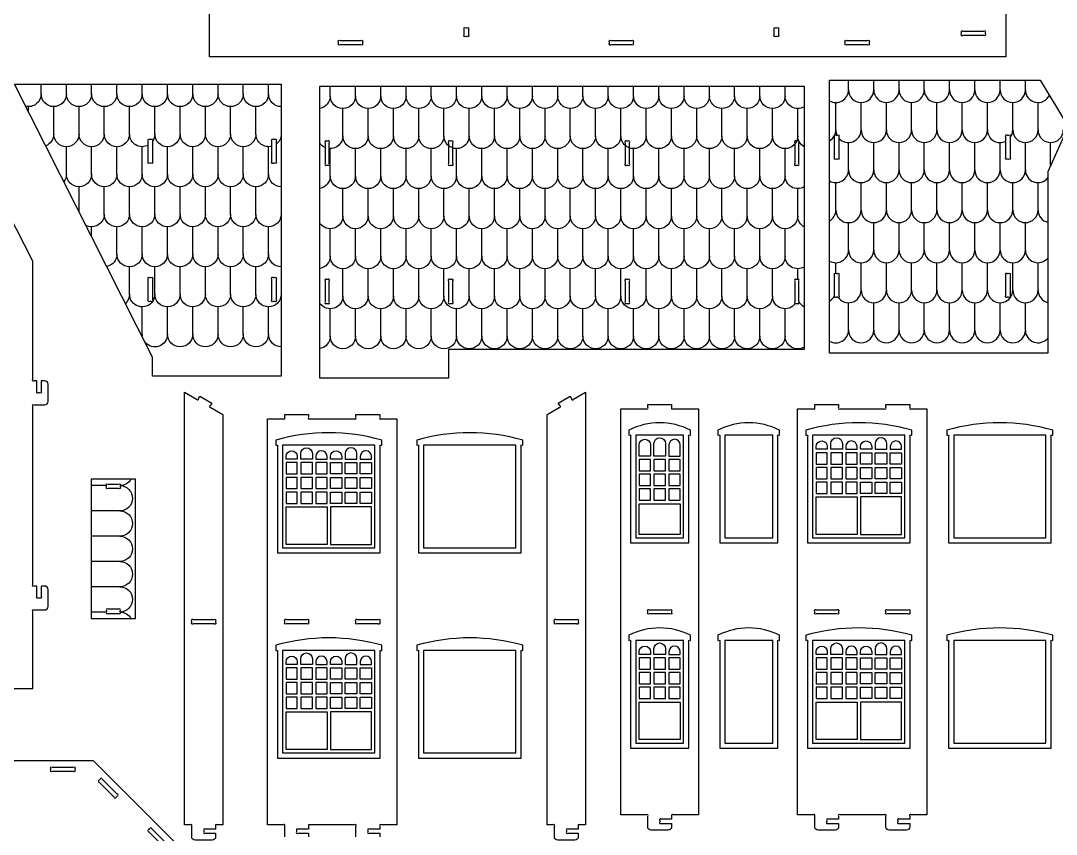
# Model space of a CAD drawing. Extents: x 40 to 213, y -58 to 93.
# Drawn here: x 83.5 to 144.1, y -33.8 to 13.8 of the extents above; entities that cross this region are included whole.
import ezdxf

# ---------------------------------------------------------------- set-up
doc = ezdxf.new("R2010")
doc.units = 0
doc.header["$MEASUREMENT"] = 0
doc.layers.get('0').update_dxf_attribs({"linetype": 'CONTINUOUS'})

msp = doc.modelspace()

# ---------------------------------------------------------------- linework, layer by layer
for points in [[(141.133, 14.646), (141.133, 11.697), (94.555, 11.697), (94.555, 15.944)], [(131.928, 9.766), (131.928, 10.337)], [(133.407, 9.766), (133.407, 10.337)], [(134.885, 9.766), (134.885, 10.337)], [(136.363, 9.766), (136.363, 10.337)], [(137.842, 9.766), (137.842, 10.337)], [(139.32, 9.766), (139.32, 10.337)], [(140.798, 9.766), (140.798, 10.337)], [(142.277, 9.766), (142.277, 10.337)], [(84.705, 9.525), (84.705, 10.096)], [(86.183, 9.525), (86.183, 10.096)], [(87.662, 9.525), (87.662, 10.096)], [(89.14, 9.525), (89.14, 10.096)], [(90.618, 9.525), (90.618, 10.096)], [(92.096, 9.525), (92.096, 10.096)], [(93.575, 9.525), (93.575, 10.096)], [(95.053, 9.525), (95.053, 10.096)], [(96.531, 9.525), (96.531, 10.096)], [(98.01, 9.525), (98.01, 10.096)], [(101.616, 9.413), (101.616, 9.984)], [(103.094, 9.413), (103.094, 9.984)], [(104.572, 9.413), (104.572, 9.984)], [(106.051, 9.413), (106.051, 9.984)], [(107.529, 9.413), (107.529, 9.984)], [(109.007, 9.413), (109.007, 9.984)], [(110.486, 9.413), (110.486, 9.984)], [(111.964, 9.413), (111.964, 9.984)], [(113.442, 9.413), (113.442, 9.984)], [(114.921, 9.413), (114.921, 9.984)], [(116.399, 9.413), (116.399, 9.984)], [(117.877, 9.413), (117.877, 9.984)], [(119.356, 9.413), (119.356, 9.984)], [(120.834, 9.413), (120.834, 9.984)], [(122.312, 9.413), (122.312, 9.984)], [(123.791, 9.413), (123.791, 9.984)], [(125.269, 9.413), (125.269, 9.984)], [(126.747, 9.413), (126.747, 9.984)], [(128.226, 9.413), (128.226, 9.984)], [(83.966, 8.474), (83.966, 8.786)], [(85.444, 7.183), (85.444, 8.786)], [(86.922, 7.183), (86.922, 8.786)], [(88.401, 7.183), (88.401, 8.786)], [(89.879, 7.183), (89.879, 8.786)], [(91.357, 7.183), (91.357, 8.786)], [(92.836, 7.183), (92.836, 8.786)], [(94.314, 7.183), (94.314, 8.786)], [(95.792, 7.183), (95.792, 8.786)], [(97.271, 7.183), (97.271, 8.786)], [(102.355, 7.071), (102.355, 8.673)], [(103.833, 7.071), (103.833, 8.673)], [(105.312, 7.071), (105.312, 8.673)], [(106.79, 7.071), (106.79, 8.673)], [(108.268, 7.071), (108.268, 8.673)], [(109.747, 7.071), (109.747, 8.673)], [(111.225, 7.071), (111.225, 8.673)], [(112.703, 7.071), (112.703, 8.673)], [(114.182, 7.071), (114.182, 8.673)], [(115.66, 7.071), (115.66, 8.673)], [(117.138, 7.071), (117.138, 8.673)], [(118.616, 7.071), (118.616, 8.673)], [(120.095, 7.071), (120.095, 8.673)], [(121.573, 7.071), (121.573, 8.673)], [(123.051, 7.071), (123.051, 8.673)], [(124.53, 7.071), (124.53, 8.673)], [(126.008, 7.071), (126.008, 8.673)], [(127.486, 7.071), (127.486, 8.673)], [(128.965, 7.071), (128.965, 8.673)], [(131.189, 7.424), (131.189, 9.027)], [(132.668, 7.424), (132.668, 9.027)], [(134.146, 7.424), (134.146, 9.027)], [(135.624, 7.424), (135.624, 9.027)], [(137.103, 7.424), (137.103, 9.027)], [(138.581, 7.424), (138.581, 9.027)], [(140.059, 7.424), (140.059, 9.027)], [(141.538, 7.424), (141.538, 9.027)], [(143.016, 7.424), (143.016, 9.027)], [(131.928, 5.082), (131.928, 6.685)], [(133.407, 5.082), (133.407, 6.685)], [(134.885, 5.082), (134.885, 6.685)], [(136.363, 5.082), (136.363, 6.685)], [(137.842, 5.082), (137.842, 6.685)], [(139.32, 5.082), (139.32, 6.685)], [(140.798, 5.082), (140.798, 6.685)], [(142.277, 5.082), (142.277, 6.685)], [(143.755, 5.346), (143.755, 6.685)], [(86.183, 4.841), (86.183, 6.444)], [(87.662, 4.841), (87.662, 6.444)], [(89.14, 4.841), (89.14, 6.444)], [(90.618, 4.841), (90.618, 6.444)], [(92.096, 4.841), (92.096, 6.444)], [(93.575, 4.841), (93.575, 6.444)], [(95.053, 4.841), (95.053, 6.444)], [(96.531, 4.841), (96.531, 6.444)], [(98.01, 4.841), (98.01, 6.444)], [(101.616, 4.729), (101.616, 6.331)], [(103.094, 4.729), (103.094, 6.331)], [(104.572, 4.729), (104.572, 6.331)], [(106.051, 4.729), (106.051, 6.331)], [(107.529, 4.729), (107.529, 6.331)], [(109.007, 4.729), (109.007, 6.331)], [(110.486, 4.729), (110.486, 6.331)], [(111.964, 4.729), (111.964, 6.331)], [(113.442, 4.729), (113.442, 6.331)], [(114.921, 4.729), (114.921, 6.331)], [(116.399, 4.729), (116.399, 6.331)], [(117.877, 4.729), (117.877, 6.331)], [(119.356, 4.729), (119.356, 6.331)], [(120.834, 4.729), (120.834, 6.331)], [(122.312, 4.729), (122.312, 6.331)], [(123.791, 4.729), (123.791, 6.331)], [(125.269, 4.729), (125.269, 6.331)], [(126.747, 4.729), (126.747, 6.331)], [(128.226, 4.729), (128.226, 6.331)], [(131.189, 2.74), (131.189, 4.343)], [(132.668, 2.74), (132.668, 4.343)], [(134.146, 2.74), (134.146, 4.343)], [(135.624, 2.74), (135.624, 4.343)], [(137.103, 2.74), (137.103, 4.343)], [(138.581, 2.74), (138.581, 4.343)], [(140.059, 2.74), (140.059, 4.343)], [(141.538, 2.74), (141.538, 4.343)], [(143.016, 2.74), (143.016, 4.343)], [(86.922, 2.635), (86.922, 4.102)], [(88.401, 2.499), (88.401, 4.102)], [(89.879, 2.499), (89.879, 4.102)], [(91.357, 2.499), (91.357, 4.102)], [(92.836, 2.499), (92.836, 4.102)], [(94.314, 2.499), (94.314, 4.102)], [(95.792, 2.499), (95.792, 4.102)], [(97.271, 2.499), (97.271, 4.102)], [(102.355, 2.387), (102.355, 3.989)], [(103.833, 2.387), (103.833, 3.989)], [(105.312, 2.387), (105.312, 3.989)], [(106.79, 2.387), (106.79, 3.989)], [(108.268, 2.387), (108.268, 3.989)], [(109.747, 2.387), (109.747, 3.989)], [(111.225, 2.387), (111.225, 3.989)], [(112.703, 2.387), (112.703, 3.989)], [(114.182, 2.387), (114.182, 3.989)], [(115.66, 2.387), (115.66, 3.989)], [(117.138, 2.387), (117.138, 3.989)], [(118.616, 2.387), (118.616, 3.989)], [(120.095, 2.387), (120.095, 3.989)], [(121.573, 2.387), (121.573, 3.989)], [(123.051, 2.387), (123.051, 3.989)], [(124.53, 2.387), (124.53, 3.989)], [(126.008, 2.387), (126.008, 3.989)], [(127.486, 2.387), (127.486, 3.989)], [(128.965, 2.387), (128.965, 3.989)], [(131.928, 0.398), (131.928, 2.001)], [(133.407, 0.398), (133.407, 2.001)], [(134.885, 0.398), (134.885, 2.001)], [(136.363, 0.398), (136.363, 2.001)], [(137.842, 0.398), (137.842, 2.001)], [(139.32, 0.398), (139.32, 2.001)], [(140.798, 0.398), (140.798, 2.001)], [(142.277, 0.398), (142.277, 2.001)], [(87.662, 1.176), (87.662, 1.76)], [(89.14, 0.157), (89.14, 1.76)], [(90.618, 0.157), (90.618, 1.76)], [(92.096, 0.157), (92.096, 1.76)], [(93.575, 0.157), (93.575, 1.76)], [(95.053, 0.157), (95.053, 1.76)], [(96.531, 0.157), (96.531, 1.76)], [(98.01, 0.157), (98.01, 1.76)], [(101.616, 0.045), (101.616, 1.647)], [(103.094, 0.045), (103.094, 1.647)], [(104.572, 0.045), (104.572, 1.647)], [(106.051, 0.045), (106.051, 1.647)], [(107.529, 0.045), (107.529, 1.647)], [(109.007, 0.045), (109.007, 1.647)], [(110.486, 0.045), (110.486, 1.647)], [(111.964, 0.045), (111.964, 1.647)], [(113.442, 0.045), (113.442, 1.647)], [(114.921, 0.045), (114.921, 1.647)], [(116.399, 0.045), (116.399, 1.647)], [(117.877, 0.045), (117.877, 1.647)], [(119.356, 0.045), (119.356, 1.647)], [(120.834, 0.045), (120.834, 1.647)], [(122.312, 0.045), (122.312, 1.647)], [(123.791, 0.045), (123.791, 1.647)], [(125.269, 0.045), (125.269, 1.647)], [(126.747, 0.045), (126.747, 1.647)], [(128.226, 0.045), (128.226, 1.647)], [(89.879, -2.185), (89.879, -0.582)], [(91.357, -2.185), (91.357, -0.582)], [(92.836, -2.185), (92.836, -0.582)], [(94.314, -2.185), (94.314, -0.582)], [(95.792, -2.185), (95.792, -0.582)], [(97.271, -2.185), (97.271, -0.582)], [(131.189, -0.966), (131.189, -0.341)], [(132.668, -1.944), (132.668, -0.341)], [(134.146, -1.944), (134.146, -0.341)], [(135.624, -1.944), (135.624, -0.341)], [(137.103, -1.944), (137.103, -0.341)], [(138.581, -1.944), (138.581, -0.341)], [(140.059, -1.944), (140.059, -0.341)], [(141.538, -1.944), (141.538, -0.341)], [(143.016, -1.944), (143.016, -0.341)], [(102.355, -2.297), (102.355, -0.695)], [(103.833, -2.297), (103.833, -0.695)], [(105.312, -2.297), (105.312, -0.695)], [(106.79, -2.297), (106.79, -0.695)], [(108.268, -2.297), (108.268, -0.695)], [(109.747, -2.297), (109.747, -0.695)], [(111.225, -2.297), (111.225, -0.695)], [(112.703, -2.297), (112.703, -0.695)], [(114.182, -2.297), (114.182, -0.695)], [(115.66, -2.297), (115.66, -0.695)], [(117.138, -2.297), (117.138, -0.695)], [(118.616, -2.297), (118.616, -0.695)], [(120.095, -2.297), (120.095, -0.695)], [(121.573, -2.297), (121.573, -0.695)], [(123.051, -2.297), (123.051, -0.695)], [(124.53, -2.297), (124.53, -0.695)], [(126.008, -2.297), (126.008, -0.695)], [(127.486, -2.297), (127.486, -0.695)], [(128.965, -1.32), (128.965, -0.695)], [(90.618, -4.527), (90.618, -2.924)], [(92.096, -4.527), (92.096, -2.924)], [(93.575, -4.527), (93.575, -2.924)], [(95.053, -4.527), (95.053, -2.924)], [(96.531, -4.527), (96.531, -2.924)], [(98.01, -4.527), (98.01, -2.924)], [(131.928, -4.286), (131.928, -2.683)], [(133.407, -4.286), (133.407, -2.683)], [(134.885, -4.286), (134.885, -2.683)], [(136.363, -4.286), (136.363, -2.683)], [(137.842, -4.286), (137.842, -2.683)], [(139.32, -4.286), (139.32, -2.683)], [(140.798, -4.286), (140.798, -2.683)], [(142.277, -4.286), (142.277, -2.683)], [(101.616, -4.639), (101.616, -3.037)], [(103.094, -4.639), (103.094, -3.037)], [(104.572, -4.639), (104.572, -3.037)], [(106.051, -4.639), (106.051, -3.037)], [(107.529, -4.639), (107.529, -3.037)], [(109.007, -4.639), (109.007, -3.037)], [(110.486, -4.639), (110.486, -3.037)], [(111.964, -4.639), (111.964, -3.037)], [(113.442, -4.639), (113.442, -3.037)], [(114.921, -4.639), (114.921, -3.037)], [(116.399, -4.639), (116.399, -3.037)], [(117.877, -4.639), (117.877, -3.037)], [(119.356, -4.639), (119.356, -3.037)], [(120.834, -4.639), (120.834, -3.037)], [(122.312, -4.639), (122.312, -3.037)], [(123.791, -4.639), (123.791, -3.037)], [(125.269, -4.639), (125.269, -3.037)], [(126.747, -4.639), (126.747, -3.037)], [(128.226, -4.639), (128.226, -3.037)], [(88.529, -13.382), (87.63, -13.382)], [(89.314, -14.861), (87.63, -14.861)], [(89.314, -16.339), (87.63, -16.339)], [(89.314, -17.817), (87.63, -17.817)], [(89.314, -19.296), (87.63, -19.296)], [(88.529, -20.774), (87.63, -20.774)]]:
    msp.add_lwpolyline(points)
for points in [[(109.705, 13.309), (109.705, 12.986, -1), (109.617, 12.897), (109.544, 12.897, -1), (109.455, 12.986), (109.455, 13.309, -1), (109.544, 13.397), (109.617, 13.397, -1)], [(127.83, 13.309), (127.83, 12.986, -1), (127.742, 12.897), (127.669, 12.897, -1), (127.58, 12.986), (127.58, 13.309, -1), (127.669, 13.397), (127.742, 13.397, -1)], [(139.845, 12.947), (138.622, 12.947, -1), (138.533, 13.036), (138.533, 13.109, -1), (138.622, 13.197), (139.845, 13.197, -1), (139.933, 13.109), (139.933, 13.036, -1)], [(102.194, 12.647), (103.417, 12.647, -1), (103.505, 12.559), (103.505, 12.486, -1), (103.417, 12.397), (102.194, 12.397, -1), (102.105, 12.486), (102.105, 12.559, -1)], [(118.031, 12.647), (119.254, 12.647, -1), (119.343, 12.559), (119.343, 12.486, -1), (119.254, 12.397), (118.031, 12.397, -1), (117.943, 12.486), (117.943, 12.559, -1)], [(131.82, 12.647), (133.044, 12.647, -1), (133.132, 12.559), (133.132, 12.486, -1), (133.044, 12.397), (131.82, 12.397, -1), (131.732, 12.486), (131.732, 12.559, -1)], [(91.227, 6.787), (91.227, 5.564, -1), (91.139, 5.475), (91.066, 5.475, -1), (90.977, 5.564), (90.977, 6.787, -1), (91.066, 6.875), (91.139, 6.875, -1)], [(98.449, 6.787), (98.449, 5.564, -1), (98.361, 5.475), (98.287, 5.475, -1), (98.199, 5.564), (98.199, 6.787, -1), (98.287, 6.875), (98.361, 6.875, -1)], [(101.311, 6.675), (101.311, 5.451, 1), (101.4, 5.363), (101.473, 5.363, 1), (101.561, 5.451), (101.561, 6.675, 1), (101.473, 6.763), (101.4, 6.763, 1)], [(108.533, 6.675), (108.533, 5.451, 1), (108.622, 5.363), (108.695, 5.363, 1), (108.783, 5.451), (108.783, 6.675, 1), (108.695, 6.763), (108.622, 6.763, 1)], [(118.866, 6.675), (118.866, 5.451, 1), (118.954, 5.363), (119.028, 5.363, 1), (119.116, 5.451), (119.116, 6.675, 1), (119.028, 6.763), (118.954, 6.763, 1)], [(128.783, 6.675), (128.783, 5.451, 1), (128.872, 5.363), (128.945, 5.363, 1), (129.033, 5.451), (129.033, 6.675, 1), (128.945, 6.763), (128.872, 6.763, 1)], [(131.371, 7.028), (131.371, 5.805, -1), (131.282, 5.716), (131.209, 5.716, -1), (131.121, 5.805), (131.121, 7.028, -1), (131.209, 7.116), (131.282, 7.116, -1)], [(141.382, 7.028), (141.382, 5.805, -1), (141.293, 5.716), (141.22, 5.716, -1), (141.132, 5.805), (141.132, 7.028, -1), (141.22, 7.116), (141.293, 7.116, -1)], [(91.227, -1.296), (91.227, -2.519, -1), (91.139, -2.607), (91.066, -2.607, -1), (90.977, -2.519), (90.977, -1.296, -1), (91.066, -1.207), (91.139, -1.207, -1)], [(98.449, -1.296), (98.449, -2.519, -1), (98.361, -2.607), (98.287, -2.607, -1), (98.199, -2.519), (98.199, -1.296, -1), (98.287, -1.207), (98.361, -1.207, -1)], [(131.371, -1.055), (131.371, -2.278, -1), (131.282, -2.366), (131.209, -2.366, -1), (131.121, -2.278), (131.121, -1.055, -1), (131.209, -0.966), (131.282, -0.966, -1)], [(141.382, -1.055), (141.382, -2.278, -1), (141.293, -2.366), (141.22, -2.366, -1), (141.132, -2.278), (141.132, -1.055, -1), (141.22, -0.966), (141.293, -0.966, -1)], [(101.311, -1.408), (101.311, -2.631, 1), (101.4, -2.72), (101.473, -2.72, 1), (101.561, -2.631), (101.561, -1.408, 1), (101.473, -1.32), (101.4, -1.32, 1)], [(108.533, -1.408), (108.533, -2.631, 1), (108.622, -2.72), (108.695, -2.72, 1), (108.783, -2.631), (108.783, -1.408, 1), (108.695, -1.32), (108.622, -1.32, 1)], [(118.866, -1.408), (118.866, -2.631, 1), (118.954, -2.72), (119.028, -2.72, 1), (119.116, -2.631), (119.116, -1.408, 1), (119.028, -1.32), (118.954, -1.32, 1)], [(128.783, -1.408), (128.783, -2.631, 1), (128.872, -2.72), (128.945, -2.72, 1), (129.033, -2.631), (129.033, -1.408, 1), (128.945, -1.32), (128.872, -1.32, 1)], [(95.34, -33.216), (95.003, -33.216, 1), (94.915, -33.304), (94.915, -33.466), (94.303, -33.466, 1), (94.215, -33.554), (94.215, -33.627, 1), (94.303, -33.716), (94.915, -33.716), (94.915, -33.916, -0.414214), (94.715, -34.116), (93.715, -34.116, -0.414214), (93.515, -33.916), (93.515, -33.304, 1), (93.427, -33.216), (93.09, -33.216), (93.09, -7.917), (93.792, -8.322, 1), (93.913, -8.29), (93.994, -8.15), (94.686, -8.55), (94.606, -8.69, 1), (94.638, -8.811), (95.34, -9.216)], [(115.649, -8.15), (115.73, -8.29, 1), (115.851, -8.322), (116.553, -7.917), (116.553, -33.216), (116.216, -33.216, 1), (116.128, -33.304), (116.128, -33.466), (115.516, -33.466, 1), (115.428, -33.554), (115.428, -33.627, 1), (115.516, -33.716), (116.128, -33.716), (116.128, -33.916, -0.414214), (115.928, -34.116), (114.928, -34.116, -0.414214), (114.728, -33.916), (114.728, -33.304, 1), (114.639, -33.216), (114.303, -33.216), (114.303, -9.216), (115.005, -8.811, 1), (115.037, -8.69), (114.956, -8.55)], [(120.187, -33.336), (120.187, -32.724, 1), (120.099, -32.636), (118.609, -32.636), (118.609, -8.886), (120.099, -8.886, 1), (120.187, -8.797), (120.187, -8.636), (121.587, -8.636), (121.587, -8.797, 1), (121.676, -8.886), (123.165, -8.886), (123.165, -32.636), (121.676, -32.636, 1), (121.587, -32.724), (121.587, -32.886), (120.976, -32.886, 1), (120.887, -32.974), (120.887, -33.047, 1), (120.976, -33.136), (121.587, -33.136), (121.587, -33.336, -0.414214), (121.387, -33.536), (120.387, -33.536, -0.414214)], [(134.31, -33.536, -0.414214), (134.11, -33.336), (134.11, -32.724, 1), (134.022, -32.636), (131.442, -32.636, 1), (131.354, -32.724), (131.354, -32.886), (130.742, -32.886, 1), (130.654, -32.974), (130.654, -33.047, 1), (130.742, -33.136), (131.354, -33.136), (131.354, -33.336, -0.414214), (131.154, -33.536), (130.154, -33.536, -0.414214), (129.954, -33.336), (129.954, -32.724, 1), (129.866, -32.636), (128.954, -32.636), (128.954, -8.886), (129.866, -8.886, 1), (129.954, -8.797), (129.954, -8.636), (131.354, -8.636), (131.354, -8.797, 1), (131.442, -8.886), (134.022, -8.886, 1), (134.11, -8.797), (134.11, -8.636), (135.51, -8.636), (135.51, -8.797, 1), (135.599, -8.886), (136.51, -8.886), (136.51, -32.636), (135.599, -32.636, 1), (135.51, -32.724), (135.51, -32.886), (134.899, -32.886, 1), (134.81, -32.974), (134.81, -33.047, 1), (134.899, -33.136), (135.51, -33.136), (135.51, -33.336, -0.414214), (135.31, -33.536)], [(98.531, -11.016), (98.531, -17.316), (104.531, -17.316), (104.531, -11.016), (104.631, -11.016), (104.631, -10.716, 0.138723), (98.431, -10.716), (98.431, -11.016)], [(106.68, -11.016), (106.692, -11.016, -1), (106.78, -11.104), (106.78, -17.316), (112.78, -17.316), (112.78, -11.104, -1), (112.869, -11.016), (112.88, -11.016), (112.88, -10.716, 0.138723), (106.68, -10.716)], [(119.087, -10.436), (119.099, -10.436, -1), (119.187, -10.524), (119.187, -16.736), (122.587, -16.736), (122.587, -10.524, -1), (122.676, -10.436), (122.687, -10.436), (122.687, -10.136, 0.238913), (119.087, -10.136)], [(124.295, -10.436), (124.307, -10.436, -1), (124.395, -10.524), (124.395, -16.736), (127.795, -16.736), (127.795, -10.524, -1), (127.883, -10.436), (127.895, -10.436), (127.895, -10.136, 0.238913), (124.295, -10.136)], [(129.432, -10.436), (129.444, -10.436, -1), (129.532, -10.524), (129.532, -16.736), (135.532, -16.736), (135.532, -10.524, -1), (135.62, -10.436), (135.632, -10.436), (135.632, -10.136, 0.138723), (129.432, -10.136)], [(137.682, -10.436), (137.694, -10.436, -1), (137.782, -10.524), (137.782, -16.736), (143.782, -16.736), (143.782, -10.524, -1), (143.87, -10.436), (143.882, -10.436), (143.882, -10.136, 0.138723), (137.682, -10.136)], [(120.347, -10.997), (120.347, -11.657), (119.687, -11.657), (119.687, -10.997, -1)], [(120.547, -11.657), (120.547, -10.925, -1), (121.227, -10.925), (121.227, -11.657)], [(121.427, -10.997), (121.427, -11.657), (122.087, -11.657), (122.087, -10.997, 1)], [(130.692, -11.097), (130.692, -11.257), (130.032, -11.257), (130.032, -11.097, -1)], [(130.892, -11.257), (130.892, -10.925, -1), (131.572, -10.925), (131.572, -11.257)], [(131.772, -11.097), (131.772, -11.257), (132.432, -11.257), (132.432, -11.097, 1)], [(133.292, -11.097), (133.292, -11.257), (132.632, -11.257), (132.632, -11.097, -1)], [(134.172, -11.257), (134.172, -10.925, 1), (133.492, -10.925), (133.492, -11.257)], [(134.372, -11.097), (134.372, -11.257), (135.032, -11.257), (135.032, -11.097, 1)], [(99.691, -11.677), (99.691, -11.837), (99.031, -11.837), (99.031, -11.677, -1)], [(99.891, -11.837), (99.891, -11.506, -1), (100.571, -11.506), (100.571, -11.837)], [(100.771, -11.677), (100.771, -11.837), (101.431, -11.837), (101.431, -11.677, 1)], [(102.291, -11.677), (102.291, -11.837), (101.631, -11.837), (101.631, -11.677, -1)], [(103.171, -11.837), (103.171, -11.506, 1), (102.491, -11.506), (102.491, -11.837)], [(103.371, -11.677), (103.371, -11.837), (104.031, -11.837), (104.031, -11.677, 1)], [(88.618, -13.3), (89.241, -13.3, -1), (89.329, -13.388), (89.329, -13.462, -1), (89.241, -13.55), (88.618, -13.55, -1), (88.529, -13.462), (88.529, -13.388, -1)], [(88.618, -20.856), (89.241, -20.856, 1), (89.329, -20.768), (89.329, -20.695, 1), (89.241, -20.606), (88.618, -20.606, 1), (88.529, -20.695), (88.529, -20.768, 1)], [(93.603, -21.216), (94.827, -21.216, -1), (94.915, -21.304), (94.915, -21.377, -1), (94.827, -21.466), (93.603, -21.466, -1), (93.515, -21.377), (93.515, -21.304, -1)], [(99.041, -21.216), (100.264, -21.216, -1), (100.352, -21.304), (100.352, -21.377, -1), (100.264, -21.466), (99.041, -21.466, -1), (98.952, -21.377), (98.952, -21.304, -1)], [(103.197, -21.216), (104.42, -21.216, -1), (104.509, -21.304), (104.509, -21.377, -1), (104.42, -21.466), (103.197, -21.466, -1), (103.109, -21.377), (103.109, -21.304, -1)], [(116.039, -21.466), (114.816, -21.466, -1), (114.728, -21.377), (114.728, -21.304, -1), (114.816, -21.216), (116.039, -21.216, -1), (116.128, -21.304), (116.128, -21.377, -1)], [(120.276, -20.636), (121.499, -20.636, -1), (121.587, -20.724), (121.587, -20.797, -1), (121.499, -20.886), (120.276, -20.886, -1), (120.187, -20.797), (120.187, -20.724, -1)], [(130.042, -20.636), (131.266, -20.636, -1), (131.354, -20.724), (131.354, -20.797, -1), (131.266, -20.886), (130.042, -20.886, -1), (129.954, -20.797), (129.954, -20.724, -1)], [(134.199, -20.636), (135.422, -20.636, -1), (135.51, -20.724), (135.51, -20.797, -1), (135.422, -20.886), (134.199, -20.886, -1), (134.11, -20.797), (134.11, -20.724, -1)], [(119.087, -22.436), (119.099, -22.436, -1), (119.187, -22.524), (119.187, -28.736), (122.587, -28.736), (122.587, -22.524, -1), (122.676, -22.436), (122.687, -22.436), (122.687, -22.136, 0.238913), (119.087, -22.136)], [(124.295, -22.436), (124.307, -22.436, -1), (124.395, -22.524), (124.395, -28.736), (127.795, -28.736), (127.795, -22.524, -1), (127.883, -22.436), (127.895, -22.436), (127.895, -22.136, 0.238913), (124.295, -22.136)], [(129.432, -22.436), (129.444, -22.436, -1), (129.532, -22.524), (129.532, -28.736), (135.532, -28.736), (135.532, -22.524, -1), (135.62, -22.436), (135.632, -22.436), (135.632, -22.136, 0.138723), (129.432, -22.136)], [(137.682, -22.436), (137.694, -22.436, -1), (137.782, -22.524), (137.782, -28.736), (143.782, -28.736), (143.782, -22.524, -1), (143.87, -22.436), (143.882, -22.436), (143.882, -22.136, 0.138723), (137.682, -22.136)], [(98.531, -23.016), (98.531, -29.316), (104.531, -29.316), (104.531, -23.016), (104.631, -23.016), (104.631, -22.716, 0.138723), (98.431, -22.716), (98.431, -23.016)], [(106.68, -23.016), (106.692, -23.016, -1), (106.78, -23.104), (106.78, -29.316), (112.78, -29.316), (112.78, -23.104, -1), (112.869, -23.016), (112.88, -23.016), (112.88, -22.716, 0.138723), (106.68, -22.716)], [(120.347, -23.097), (120.347, -23.257), (119.687, -23.257), (119.687, -23.097, -1)], [(120.547, -23.257), (120.547, -22.925, -1), (121.227, -22.925), (121.227, -23.257)], [(121.427, -23.097), (121.427, -23.257), (122.087, -23.257), (122.087, -23.097, 1)], [(130.692, -23.097), (130.692, -23.257), (130.032, -23.257), (130.032, -23.097, -1)], [(130.892, -23.257), (130.892, -22.925, -1), (131.572, -22.925), (131.572, -23.257)], [(131.772, -23.097), (131.772, -23.257), (132.432, -23.257), (132.432, -23.097, 1)], [(133.292, -23.097), (133.292, -23.257), (132.632, -23.257), (132.632, -23.097, -1)], [(134.172, -23.257), (134.172, -22.925, 1), (133.492, -22.925), (133.492, -23.257)], [(134.372, -23.097), (134.372, -23.257), (135.032, -23.257), (135.032, -23.097, 1)], [(99.691, -23.677), (99.691, -23.837), (99.031, -23.837), (99.031, -23.677, -1)], [(99.891, -23.837), (99.891, -23.506, -1), (100.571, -23.506), (100.571, -23.837)], [(100.771, -23.677), (100.771, -23.837), (101.431, -23.837), (101.431, -23.677, 1)], [(102.291, -23.677), (102.291, -23.837), (101.631, -23.837), (101.631, -23.677, -1)], [(103.171, -23.837), (103.171, -23.506, 1), (102.491, -23.506), (102.491, -23.837)], [(103.371, -23.677), (103.371, -23.837), (104.031, -23.837), (104.031, -23.677, 1)], [(85.362, -29.849), (86.586, -29.849, -1), (86.674, -29.938), (86.674, -30.011, -1), (86.586, -30.099), (85.362, -30.099, -1), (85.274, -30.011), (85.274, -29.938, -1)], [(88.16, -30.553), (88.108, -30.605, 1), (88.108, -30.73), (88.973, -31.595, 1), (89.098, -31.595), (89.15, -31.543, 1), (89.15, -31.418), (88.285, -30.553, 1)], [(91.008, -33.629), (91.873, -34.494, 1), (91.998, -34.494), (92.049, -34.443, 1), (92.049, -34.318), (91.184, -33.453, 1), (91.059, -33.453), (91.008, -33.504, 1)]]:
    msp.add_lwpolyline(points, format="xyb", close=True)
for points in [[(143.589, 4.977), (143.589, -5.625), (130.821, -5.625), (130.821, 10.337), (143.144, 10.337), (144.786, 7.633)], [(91.227, -5.866), (83.144, 10.096), (98.749, 10.096), (98.749, -6.986), (91.227, -6.986)], [(129.333, -5.424), (116.09, -5.424), (108.533, -5.424), (108.533, -7.099), (101.011, -7.099), (101.011, 9.984), (129.333, 9.984)], [(122.287, -10.436), (119.487, -10.436), (119.487, -16.436), (122.287, -16.436)], [(127.495, -10.436), (124.695, -10.436), (124.695, -16.436), (127.495, -16.436)], [(135.232, -10.436), (129.832, -10.436), (129.832, -16.436), (135.232, -16.436)], [(143.482, -10.436), (138.082, -10.436), (138.082, -16.436), (143.482, -16.436)], [(104.231, -11.016), (98.831, -11.016), (98.831, -17.016), (104.231, -17.016)], [(112.48, -11.016), (107.08, -11.016), (107.08, -17.016), (112.48, -17.016)], [(130.032, -12.117), (130.692, -12.117), (130.692, -11.457), (130.032, -11.457)], [(130.892, -12.117), (131.572, -12.117), (131.572, -11.457), (130.892, -11.457)], [(131.772, -12.117), (132.432, -12.117), (132.432, -11.457), (131.772, -11.457)], [(133.292, -12.117), (132.632, -12.117), (132.632, -11.457), (133.292, -11.457)], [(134.172, -12.117), (133.492, -12.117), (133.492, -11.457), (134.172, -11.457)], [(135.032, -12.117), (134.372, -12.117), (134.372, -11.457), (135.032, -11.457)], [(99.031, -12.697), (99.691, -12.697), (99.691, -12.037), (99.031, -12.037)], [(99.891, -12.697), (100.571, -12.697), (100.571, -12.037), (99.891, -12.037)], [(100.771, -12.697), (101.431, -12.697), (101.431, -12.037), (100.771, -12.037)], [(102.291, -12.697), (101.631, -12.697), (101.631, -12.037), (102.291, -12.037)], [(103.171, -12.697), (102.491, -12.697), (102.491, -12.037), (103.171, -12.037)], [(104.031, -12.697), (103.371, -12.697), (103.371, -12.037), (104.031, -12.037)], [(119.687, -12.517), (120.347, -12.517), (120.347, -11.857), (119.687, -11.857)], [(120.547, -12.517), (121.227, -12.517), (121.227, -11.857), (120.547, -11.857)], [(121.427, -12.517), (122.087, -12.517), (122.087, -11.857), (121.427, -11.857)], [(119.687, -13.377), (120.347, -13.377), (120.347, -12.717), (119.687, -12.717)], [(120.547, -13.377), (121.227, -13.377), (121.227, -12.717), (120.547, -12.717)], [(121.427, -13.377), (122.087, -13.377), (122.087, -12.717), (121.427, -12.717)], [(130.032, -12.977), (130.692, -12.977), (130.692, -12.317), (130.032, -12.317)], [(130.892, -12.977), (131.572, -12.977), (131.572, -12.317), (130.892, -12.317)], [(131.772, -12.977), (132.432, -12.977), (132.432, -12.317), (131.772, -12.317)], [(133.292, -12.977), (132.632, -12.977), (132.632, -12.317), (133.292, -12.317)], [(134.172, -12.977), (133.492, -12.977), (133.492, -12.317), (134.172, -12.317)], [(135.032, -12.977), (134.372, -12.977), (134.372, -12.317), (135.032, -12.317)], [(87.63, -21.156), (90.228, -21.156), (90.228, -13), (87.63, -13)], [(99.031, -13.557), (99.691, -13.557), (99.691, -12.897), (99.031, -12.897)], [(99.891, -13.557), (100.571, -13.557), (100.571, -12.897), (99.891, -12.897)], [(100.771, -13.557), (101.431, -13.557), (101.431, -12.897), (100.771, -12.897)], [(102.291, -13.557), (101.631, -13.557), (101.631, -12.897), (102.291, -12.897)], [(103.171, -13.557), (102.491, -13.557), (102.491, -12.897), (103.171, -12.897)], [(104.031, -13.557), (103.371, -13.557), (103.371, -12.897), (104.031, -12.897)], [(130.032, -13.837), (130.692, -13.837), (130.692, -13.177), (130.032, -13.177)], [(130.892, -13.837), (131.572, -13.837), (131.572, -13.177), (130.892, -13.177)], [(131.772, -13.837), (132.432, -13.837), (132.432, -13.177), (131.772, -13.177)], [(133.292, -13.837), (132.632, -13.837), (132.632, -13.177), (133.292, -13.177)], [(134.172, -13.837), (133.492, -13.837), (133.492, -13.177), (134.172, -13.177)], [(135.032, -13.837), (134.372, -13.837), (134.372, -13.177), (135.032, -13.177)], [(99.031, -14.417), (99.691, -14.417), (99.691, -13.757), (99.031, -13.757)], [(99.891, -14.417), (100.571, -14.417), (100.571, -13.757), (99.891, -13.757)], [(100.771, -14.417), (101.431, -14.417), (101.431, -13.757), (100.771, -13.757)], [(102.291, -14.417), (101.631, -14.417), (101.631, -13.757), (102.291, -13.757)], [(103.171, -14.417), (102.491, -14.417), (102.491, -13.757), (103.171, -13.757)], [(104.031, -14.417), (103.371, -14.417), (103.371, -13.757), (104.031, -13.757)], [(119.687, -14.237), (120.347, -14.237), (120.347, -13.577), (119.687, -13.577)], [(120.547, -14.237), (121.227, -14.237), (121.227, -13.577), (120.547, -13.577)], [(121.427, -14.237), (122.087, -14.237), (122.087, -13.577), (121.427, -13.577)], [(122.087, -16.236), (119.687, -16.236), (119.687, -14.437), (122.087, -14.437)], [(132.432, -16.236), (130.032, -16.236), (130.032, -14.037), (132.432, -14.037)], [(132.632, -16.236), (135.032, -16.236), (135.032, -14.037), (132.632, -14.037)], [(101.431, -16.816), (99.031, -16.816), (99.031, -14.617), (101.431, -14.617)], [(101.631, -16.816), (104.031, -16.816), (104.031, -14.617), (101.631, -14.617)], [(104.231, -23.016), (98.831, -23.016), (98.831, -29.016), (104.231, -29.016)], [(112.48, -23.016), (107.08, -23.016), (107.08, -29.016), (112.48, -29.016)], [(122.287, -22.436), (119.487, -22.436), (119.487, -28.436), (122.287, -28.436)], [(127.495, -22.436), (124.695, -22.436), (124.695, -28.436), (127.495, -28.436)], [(135.232, -22.436), (129.832, -22.436), (129.832, -28.436), (135.232, -28.436)], [(143.482, -22.436), (138.082, -22.436), (138.082, -28.436), (143.482, -28.436)], [(119.687, -24.117), (120.347, -24.117), (120.347, -23.457), (119.687, -23.457)], [(120.547, -24.117), (121.227, -24.117), (121.227, -23.457), (120.547, -23.457)], [(121.427, -24.117), (122.087, -24.117), (122.087, -23.457), (121.427, -23.457)], [(130.032, -24.117), (130.692, -24.117), (130.692, -23.457), (130.032, -23.457)], [(130.892, -24.117), (131.572, -24.117), (131.572, -23.457), (130.892, -23.457)], [(131.772, -24.117), (132.432, -24.117), (132.432, -23.457), (131.772, -23.457)], [(133.292, -24.117), (132.632, -24.117), (132.632, -23.457), (133.292, -23.457)], [(134.172, -24.117), (133.492, -24.117), (133.492, -23.457), (134.172, -23.457)], [(135.032, -24.117), (134.372, -24.117), (134.372, -23.457), (135.032, -23.457)], [(99.031, -24.697), (99.691, -24.697), (99.691, -24.037), (99.031, -24.037)], [(99.891, -24.697), (100.571, -24.697), (100.571, -24.037), (99.891, -24.037)], [(100.771, -24.697), (101.431, -24.697), (101.431, -24.037), (100.771, -24.037)], [(102.291, -24.697), (101.631, -24.697), (101.631, -24.037), (102.291, -24.037)], [(103.171, -24.697), (102.491, -24.697), (102.491, -24.037), (103.171, -24.037)], [(104.031, -24.697), (103.371, -24.697), (103.371, -24.037), (104.031, -24.037)], [(119.687, -24.977), (120.347, -24.977), (120.347, -24.317), (119.687, -24.317)], [(120.547, -24.977), (121.227, -24.977), (121.227, -24.317), (120.547, -24.317)], [(121.427, -24.977), (122.087, -24.977), (122.087, -24.317), (121.427, -24.317)], [(130.032, -24.977), (130.692, -24.977), (130.692, -24.317), (130.032, -24.317)], [(130.892, -24.977), (131.572, -24.977), (131.572, -24.317), (130.892, -24.317)], [(131.772, -24.977), (132.432, -24.977), (132.432, -24.317), (131.772, -24.317)], [(133.292, -24.977), (132.632, -24.977), (132.632, -24.317), (133.292, -24.317)], [(134.172, -24.977), (133.492, -24.977), (133.492, -24.317), (134.172, -24.317)], [(135.032, -24.977), (134.372, -24.977), (134.372, -24.317), (135.032, -24.317)], [(99.031, -25.557), (99.691, -25.557), (99.691, -24.897), (99.031, -24.897)], [(99.891, -25.557), (100.571, -25.557), (100.571, -24.897), (99.891, -24.897)], [(100.771, -25.557), (101.431, -25.557), (101.431, -24.897), (100.771, -24.897)], [(102.291, -25.557), (101.631, -25.557), (101.631, -24.897), (102.291, -24.897)], [(103.171, -25.557), (102.491, -25.557), (102.491, -24.897), (103.171, -24.897)], [(104.031, -25.557), (103.371, -25.557), (103.371, -24.897), (104.031, -24.897)], [(119.687, -25.837), (120.347, -25.837), (120.347, -25.177), (119.687, -25.177)], [(120.547, -25.837), (121.227, -25.837), (121.227, -25.177), (120.547, -25.177)], [(121.427, -25.837), (122.087, -25.837), (122.087, -25.177), (121.427, -25.177)], [(130.032, -25.837), (130.692, -25.837), (130.692, -25.177), (130.032, -25.177)], [(130.892, -25.837), (131.572, -25.837), (131.572, -25.177), (130.892, -25.177)], [(131.772, -25.837), (132.432, -25.837), (132.432, -25.177), (131.772, -25.177)], [(133.292, -25.837), (132.632, -25.837), (132.632, -25.177), (133.292, -25.177)], [(134.172, -25.837), (133.492, -25.837), (133.492, -25.177), (134.172, -25.177)], [(135.032, -25.837), (134.372, -25.837), (134.372, -25.177), (135.032, -25.177)], [(99.031, -26.417), (99.691, -26.417), (99.691, -25.757), (99.031, -25.757)], [(99.891, -26.417), (100.571, -26.417), (100.571, -25.757), (99.891, -25.757)], [(100.771, -26.417), (101.431, -26.417), (101.431, -25.757), (100.771, -25.757)], [(102.291, -26.417), (101.631, -26.417), (101.631, -25.757), (102.291, -25.757)], [(103.171, -26.417), (102.491, -26.417), (102.491, -25.757), (103.171, -25.757)], [(104.031, -26.417), (103.371, -26.417), (103.371, -25.757), (104.031, -25.757)], [(122.087, -28.236), (119.687, -28.236), (119.687, -26.037), (122.087, -26.037)], [(132.432, -28.236), (130.032, -28.236), (130.032, -26.037), (132.432, -26.037)], [(132.632, -28.236), (135.032, -28.236), (135.032, -26.037), (132.632, -26.037)], [(101.431, -28.816), (99.031, -28.816), (99.031, -26.617), (101.431, -26.617)], [(101.631, -28.816), (104.031, -28.816), (104.031, -26.617), (101.631, -26.617)], [(40.048, -35.276), (42.548, -35.276), (42.548, -32.038), (46.531, -28.054), (55.164, -28.054), (59.148, -32.038), (59.148, -32.776), (62.185, -32.776), (67.385, -32.776), (67.385, -32.783), (76.774, -32.776), (80.101, -29.449), (87.747, -29.449), (93.153, -34.856), (93.153, -42.502), (89.926, -45.729), (89.926, -57.926), (42.548, -57.926), (42.548, -44.933), (40.048, -44.933)]]:
    msp.add_lwpolyline(points, close=True)
for points in [[(130.821, 9.125, 0.576718), (131.928, 9.766, 1), (133.407, 9.766, 1), (134.885, 9.766, 1), (136.363, 9.766, 1), (137.842, 9.766, 1), (139.32, 9.766, 1), (140.798, 9.766, 1), (142.277, 9.766, 0.799485), (143.683, 9.448)], [(98.749, 8.786, -0.414214), (98.01, 9.525, -1), (96.531, 9.525, -1), (95.053, 9.525, -1), (93.575, 9.525, -1), (92.096, 9.525, -1), (90.618, 9.525, -1), (89.14, 9.525, -1), (87.662, 9.525, -1), (86.183, 9.525, -1), (84.705, 9.525, -0.48284), (83.798, 8.805)], [(129.333, 8.772, -0.576718), (128.226, 9.413, -1), (126.747, 9.413, -1), (125.269, 9.413, -1), (123.791, 9.413, -1), (122.312, 9.413, -1), (120.834, 9.413, -1), (119.356, 9.413, -1), (117.877, 9.413, -1), (116.399, 9.413, -1), (114.921, 9.413, -1), (113.442, 9.413, -1), (111.964, 9.413, -1), (110.486, 9.413, -1), (109.007, 9.413, -1), (107.529, 9.413, -1), (106.051, 9.413, -1), (104.572, 9.413, -1), (103.094, 9.413, -1), (101.616, 9.413, -0.361439), (101.011, 8.686)], [(130.821, 6.784, 0.267441), (131.189, 7.424, 0.107671), (131.256, 7.116)], [(131.371, 6.939, 0.69348), (132.668, 7.424, 1), (134.146, 7.424, 1), (135.624, 7.424, 1), (137.103, 7.424, 1), (138.581, 7.424, 1), (140.059, 7.424, 0.558942), (141.132, 6.764)], [(141.382, 6.97, 0.16682), (141.538, 7.424, 1), (143.016, 7.424, 1), (144.494, 7.424, 0.104172), (144.557, 7.126)], [(90.977, 6.537, -0.57188), (89.879, 7.183, -1), (88.401, 7.183, -1), (86.922, 7.183, -1), (85.444, 7.183, -0.310751), (84.969, 6.493)], [(98.199, 6.468, -0.492213), (97.271, 7.183, -1), (95.792, 7.183, -1), (94.314, 7.183, -1), (92.836, 7.183, -1), (91.357, 7.183, -0.151781), (91.227, 6.764)], [(98.749, 7.183, -0.237998), (98.449, 6.588)], [(129.333, 6.431, -0.267441), (128.965, 7.071, -1), (127.486, 7.071, -1), (126.008, 7.071, -1), (124.53, 7.071, -1), (123.051, 7.071, -1), (121.573, 7.071, -1), (120.095, 7.071, -1), (118.616, 7.071, -1), (117.138, 7.071, -1), (115.66, 7.071, -1), (114.182, 7.071, -1), (112.703, 7.071, -1), (111.225, 7.071, -1), (109.747, 7.071, -1), (108.268, 7.071, -1), (106.79, 7.071, -1), (105.312, 7.071, -1), (103.833, 7.071, -1), (102.355, 7.071, -0.435918), (101.561, 6.333)], [(101.311, 6.397, -0.134003), (101.011, 6.645)], [(130.821, 4.441, 0.576718), (131.928, 5.082, 1), (133.407, 5.082, 1), (134.885, 5.082, 1), (136.363, 5.082, 1), (137.842, 5.082, 1), (139.32, 5.082, 1), (140.798, 5.082, 1), (142.277, 5.082, 0.705496), (143.589, 4.615)], [(98.749, 4.102, -0.414214), (98.01, 4.841, -1), (96.531, 4.841, -1), (95.053, 4.841, -1), (93.575, 4.841, -1), (92.096, 4.841, -1), (90.618, 4.841, -1), (89.14, 4.841, -1), (87.662, 4.841, -1), (86.183, 4.841, -0.164103), (86.032, 4.393)], [(129.333, 4.088, -0.576718), (128.226, 4.729, -1), (126.747, 4.729, -1), (125.269, 4.729, -1), (123.791, 4.729, -1), (122.312, 4.729, -1), (120.834, 4.729, -1), (119.356, 4.729, -1), (117.877, 4.729, -1), (116.399, 4.729, -1), (114.921, 4.729, -1), (113.442, 4.729, -1), (111.964, 4.729, -1), (110.486, 4.729, -1), (109.007, 4.729, -1), (107.529, 4.729, -1), (106.051, 4.729, -1), (104.572, 4.729, -1), (103.094, 4.729, -1), (101.616, 4.729, -0.361439), (101.011, 4.002)], [(79.699, -25.254), (84.212, -25.254), (84.212, -20.742, -1), (84.301, -20.654), (84.912, -20.654, 0.414214), (85.112, -20.454), (85.112, -19.454, 0.414214), (84.912, -19.254), (84.712, -19.254), (84.712, -19.865, -1), (84.624, -19.954), (84.551, -19.954, -1), (84.462, -19.865), (84.462, -19.254), (84.301, -19.254, -1), (84.212, -19.165), (84.212, -8.742, -1), (84.301, -8.654), (84.912, -8.654, 0.414214), (85.112, -8.454), (85.112, -7.454, 0.414214), (84.912, -7.254), (84.712, -7.254), (84.712, -7.865, -1), (84.624, -7.954), (84.551, -7.954, -1), (84.462, -7.865), (84.462, -7.254), (84.301, -7.254, -1), (84.212, -7.165), (84.212, -0.254), (82.784, 2.577, -1)], [(98.749, 2.499, -1), (97.271, 2.499, -1), (95.792, 2.499, -1), (94.314, 2.499, -1), (92.836, 2.499, -1), (91.357, 2.499, -1), (89.879, 2.499, -1), (88.401, 2.499, -0.560744), (87.324, 1.841)], [(130.821, 2.1, 0.267441), (131.189, 2.74, 1), (132.668, 2.74, 1), (134.146, 2.74, 1), (135.624, 2.74, 1), (137.103, 2.74, 1), (138.581, 2.74, 1), (140.059, 2.74, 1), (141.538, 2.74, 1), (143.016, 2.74, 0.349221), (143.589, 2.02)], [(129.333, 1.747, -0.267441), (128.965, 2.387, -1), (127.486, 2.387, -1), (126.008, 2.387, -1), (124.53, 2.387, -1), (123.051, 2.387, -1), (121.573, 2.387, -1), (120.095, 2.387, -1), (118.616, 2.387, -1), (117.138, 2.387, -1), (115.66, 2.387, -1), (114.182, 2.387, -1), (112.703, 2.387, -1), (111.225, 2.387, -1), (109.747, 2.387, -1), (108.268, 2.387, -1), (106.79, 2.387, -1), (105.312, 2.387, -1), (103.833, 2.387, -1), (102.355, 2.387, -0.732158), (101.011, 1.961)], [(98.749, -0.582, -0.414214), (98.01, 0.157, -1), (96.531, 0.157, -1), (95.053, 0.157, -1), (93.575, 0.157, -1), (92.096, 0.157, -1), (90.618, 0.157, -1), (89.14, 0.157, -0.357985), (88.544, -0.568)], [(129.333, -0.596, -0.576718), (128.226, 0.045, -1), (126.747, 0.045, -1), (125.269, 0.045, -1), (123.791, 0.045, -1), (122.312, 0.045, -1), (120.834, 0.045, -1), (119.356, 0.045, -1), (117.877, 0.045, -1), (116.399, 0.045, -1), (114.921, 0.045, -1), (113.442, 0.045, -1), (111.964, 0.045, -1), (110.486, 0.045, -1), (109.007, 0.045, -1), (107.529, 0.045, -1), (106.051, 0.045, -1), (104.572, 0.045, -1), (103.094, 0.045, -1), (101.616, 0.045, -0.361439), (101.011, -0.682)], [(130.821, -0.243, 0.576718), (131.928, 0.398, 1), (133.407, 0.398, 1), (134.885, 0.398, 1), (136.363, 0.398, 1), (137.842, 0.398, 1), (139.32, 0.398, 1), (140.798, 0.398, 1), (142.277, 0.398, 0.705496), (143.589, -0.069)], [(91.225, -2.607, -0.734236), (89.879, -2.185, -0.210306), (89.639, -2.73)], [(98.749, -2.185, -1), (97.271, -2.185, -1), (95.792, -2.185, -1), (94.314, -2.185, -1), (92.836, -2.185, -1), (91.357, -2.185, -0.151781), (91.227, -2.604)], [(128.832, -2.72, -0.734236), (127.486, -2.297, -1), (126.008, -2.297, -1), (124.53, -2.297, -1), (123.051, -2.297, -1), (121.573, -2.297, -1), (120.095, -2.297, -1), (118.616, -2.297, -1), (117.138, -2.297, -1), (115.66, -2.297, -1), (114.182, -2.297, -1), (112.703, -2.297, -1), (111.225, -2.297, -1), (109.747, -2.297, -1), (108.268, -2.297, -1), (106.79, -2.297, -1), (105.312, -2.297, -1), (103.833, -2.297, -1), (102.355, -2.297, -0.732158), (101.011, -2.723)], [(130.821, -2.584, 0.154157), (131.121, -2.255)], [(131.322, -2.366, 0.734236), (132.668, -1.944, 1), (134.146, -1.944, 1), (135.624, -1.944, 1), (137.103, -1.944, 1), (138.581, -1.944, 1), (140.059, -1.944, 0.71406), (141.382, -2.398, 0.16682), (141.538, -1.944, 1), (143.016, -1.944, 0.349221), (143.589, -2.664)], [(129.333, -2.937, -0.154157), (129.033, -2.608)], [(90.641, -4.708, -0.061857), (90.618, -4.527, -0.040035), (90.609, -4.645)], [(98.749, -5.266, -0.414214), (98.01, -4.527, -1), (96.531, -4.527, -1), (95.053, -4.527, -1), (93.575, -4.527, -1), (92.096, -4.527, -0.703116), (90.787, -4.998)], [(129.333, -5.28, -0.576718), (128.226, -4.639, -1), (126.747, -4.639, -1), (125.269, -4.639, -1), (123.791, -4.639, -1), (122.312, -4.639, -1), (120.834, -4.639, -1), (119.356, -4.639, -1), (117.877, -4.639, -1), (116.399, -4.639, -1), (114.921, -4.639, -1), (113.442, -4.639, -1), (111.964, -4.639, -1), (110.486, -4.639, -1), (109.007, -4.639, -1), (107.529, -4.639, -1), (106.051, -4.639, -1), (104.572, -4.639, -1), (103.094, -4.639, -1), (101.616, -4.639, -0.361439), (101.011, -5.366)], [(130.821, -4.927, 0.576718), (131.928, -4.286, 1), (133.407, -4.286, 1), (134.885, -4.286, 1), (136.363, -4.286, 1), (137.842, -4.286, 1), (139.32, -4.286, 1), (140.798, -4.286, 1), (142.277, -4.286, 0.705496), (143.589, -4.753)], [(98.952, -33.916), (98.952, -33.304, 1), (98.864, -33.216), (97.952, -33.216), (97.952, -9.466), (98.864, -9.466, 1), (98.952, -9.377), (98.952, -9.216), (100.352, -9.216), (100.352, -9.377, 1), (100.441, -9.466), (103.02, -9.466, 1), (103.109, -9.377), (103.109, -9.216), (104.509, -9.216), (104.509, -9.377, 1), (104.597, -9.466), (105.509, -9.466), (105.509, -33.216), (104.597, -33.216, 1), (104.509, -33.304), (104.509, -33.466), (103.897, -33.466, 1), (103.809, -33.554), (103.809, -33.627, 1), (103.897, -33.716), (104.509, -33.716), (104.509, -33.916, -0.414214)], [(89.962, -13, -0.267892), (89.329, -13.382, -0.990033), (89.314, -14.861, -1), (89.314, -16.339, -1), (89.314, -17.817, -1), (89.314, -19.296, -0.990033), (89.329, -20.774, -0.267892), (89.962, -21.156)], [(103.109, -33.916), (103.109, -33.304, 1), (103.02, -33.216), (100.352, -33.216), (100.352, -33.377, -1), (100.264, -33.466), (99.741, -33.466, 1), (99.652, -33.554), (99.652, -33.627, 1), (99.741, -33.716), (100.352, -33.716), (100.352, -33.916, -0.414214)]]:
    msp.add_lwpolyline(points, format="xyb")

doc.saveas('drawing.dxf')
